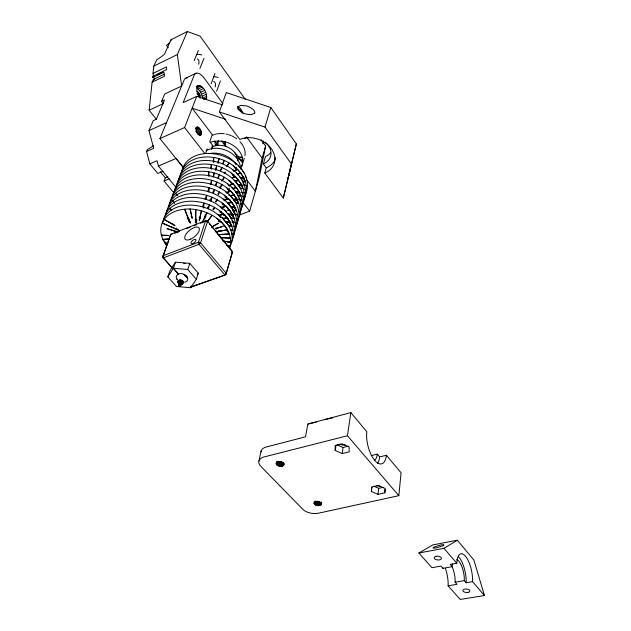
<?xml version="1.0" encoding="UTF-8"?>
<svg xmlns="http://www.w3.org/2000/svg" width="631" height="631" viewBox="0 0 631 631"><rect width="100%" height="100%" fill="white"/><g stroke="black" fill="none" stroke-linecap="round" stroke-linejoin="round"><path stroke-width="0.95" d="M214.997 73.464L211.117 83.718M484.442 595.53L472.587 581.664L472.603 580.039A19.285 7.138 78.8 0 0 465.386 556.124A19.285 7.138 78.8 0 0 456.891 561.677L456.781 563.223L450.258 564.398L452.19 566.677L442.915 568.334L440.966 566.062L431.951 567.687L418.842 553.024L432.898 544.884L457.333 540.223L473.913 560.107L484.442 595.53L460.228 599.45L448.105 585.813L448.152 584.203A19.056 7.446 79.2 0 0 445.352 568.397M472.587 581.664L466.159 582.752L466.191 581.135A19.222 7.217 78.9 0 0 458.303 556.55M203.971 58.241L199.909 68.424M198.371 50.504L194.206 60.639M466.159 582.752L464.298 580.63L464.321 579.865A14.647 5.498 78.9 0 0 456.757 559.555M371.422 491.47L371.588 487.053L378.419 485.515L385.044 488.426L384.8 492.843L378.001 494.349L371.422 491.47L371.943 487.164M448.105 585.813L456.994 584.306L455.117 582.192L455.148 581.435A14.576 5.592 79 0 0 452.19 566.898M452.19 566.677L452.214 566.196A14.647 5.498 78.9 0 1 452.506 563.94M240.632 168.169A21.257 16.303 21.3 0 0 242.651 163.066L242.336 157.348A21.257 16.303 21.3 0 0 225.314 141.849L221.765 141.131L214.8 141.194A21.257 16.303 21.3 0 0 210.115 142.543M442.915 568.334L442.938 567.853M203.624 208.167L204.058 203.056C218.247 207.142 233.107 218.5 233.352 234.48A35.833 25.634 19.5 0 1 231.396 242.241M206.282 199.617L206.652 195.358C220.787 199.428 235.473 210.833 235.655 226.718A35.541 25.626 19.6 0 1 233.699 234.48M208.837 192.037L209.216 187.786C223.279 191.84 237.792 203.292 237.919 219.083A35.265 25.626 19.8 0 1 235.955 226.845M208.451 175.56L208.79 171.79C226.955 174.101 248.543 192.069 240.372 211.929M210.92 168.351L211.275 164.581C229.392 166.876 250.688 184.915 242.533 204.641M213.27 162.191L213.712 157.482C231.79 159.769 252.794 177.871 244.654 197.471M398.824 495.674L347.444 435.753L263.671 457.049A12.312 7.051 11.3 0 0 260.8 466.333L302.659 509.178A11.721 6.42 9.5 0 0 318.513 513.192L398.824 495.674L401.087 472.793L386.44 455.274L379.641 456.907L377.346 454.123L371.17 455.614M156.354 119.267L149.145 110.204L152.11 82.204L164.478 76.256L163.934 72.163L152.592 77.652L152.726 76.343L166.726 69.552L166.379 66.925L153.033 73.409L154.327 79.806M153.033 73.409L153.814 66.097L156.685 59.819L157.434 59.377A18.291 5.868 -37.5 0 0 163.066 55.362L164.502 54.148L171.017 39.729L187.368 31.55L200.074 36.117L245.262 99.28M384.8 492.843L385.178 489.396M377.346 454.123L377.291 454.596A15.759 6.886 76.1 0 1 374.475 460.307M378.001 494.349L378.703 488.315L382.93 487.369M211.243 184.244L211.732 180.332C226.821 184.497 242.982 198.442 239.567 215.581A34.989 25.611 20 0 1 238.179 219.328M168.406 206.913A35.407 25.626 19.7 0 1 218.405 195.91C229.187 201.896 239.125 213.838 236.223 226.9A35.407 25.626 19.7 0 1 235.174 229.929M276.157 463.69C277.08 460.393 283.122 461.506 283.926 464.479C282.98 467.752 276.985 466.648 276.157 463.69L276.504 461.979M386.44 455.274L386.211 456.797A20.76 8.937 76.1 0 1 374.609 460.236A20.76 8.937 76.1 0 1 366.674 433.418L366.832 431.778L350.875 412.595L307.881 424.008L305.53 436.826L265.809 447.119A12.21 7.091 11.3 0 0 260.974 451.914M347.444 435.753L350.875 412.595M342.168 453.579L349.14 451.867L349.188 447.008L342.176 443.861L335.171 445.612L335.211 450.479L342.168 453.579L343.083 447.489L348.288 446.196M171.04 40.676L171.017 39.729M379.641 456.907L379.412 458.421A20.689 9.039 76.1 0 1 377.575 463.32M179.283 284.171L179.078 285.512L179.717 286.324L180.498 279.919L179.827 286.009M335.211 450.479L336.023 445.257M321.14 504.721L321.384 504.224C321.021 501.219 315.5 500.304 314.025 502.883C314.451 505.794 319.152 506.496 321.14 504.721L321.55 502.181M179.74 286.135L180.979 279.998L180.009 286.111L179.559 285.819M319.16 505.628L319.704 502.244M319.988 505.447L320.54 502.063M320.666 505.139L321.076 502.599M317.267 505.565L317.961 501.337M318.229 505.668L318.915 501.44M314.798 504.5L315.358 501.124M315.492 504.958L316.052 501.582M316.328 505.321L317.03 501.093M314.041 503.428L314.325 501.74M314.301 503.98L314.727 501.448M213.57 176.727L214.209 172.997L212.97 177.098M215.841 170.433L216.638 165.779L215.408 169.881M196.288 223.145L196.627 221.41M282.136 466.277L282.98 462.002M282.909 465.993L283.587 462.57M283.493 465.575L283.832 463.864M283.84 465.063L284.179 463.351M280.219 466.388L281.245 461.261M281.213 466.412L282.065 462.137M278.255 465.883L279.115 461.616M279.21 466.206L280.069 461.939M276.339 464.298L276.859 461.742M276.772 464.897L277.466 461.482M277.427 465.433L278.287 461.166M201.297 134.513C201.849 131.619 200.177 127.359 196.982 126.965L196.486 127.257C195.058 130.128 197.195 134.971 200.469 135.373L201.297 134.513L199.499 135.302M261.1 139.759L265.643 146.021L262.133 158.144L255.358 191.225L246.232 179.267M265.643 146.021L258.852 179.038L249.663 211.109L239.551 215.029M206.487 99.382C207.433 94.019 204.357 86.479 198.631 85.366L196.209 86.494M200.13 98.105C200.634 95.47 199.175 92.347 196.746 91.148M179.243 284.202C177.626 289.195 183.171 283.422 183.022 281.158L179.535 286.34L179.094 285.756M258.97 460.945L261.139 451.039M283.311 198.071L296.341 143.963L270.802 107.499L226.277 92.583L219.383 111.955L239.843 139.443L241.705 138.757A22.945 17.881 19.5 0 1 271.125 148.451A22.945 17.881 19.5 0 1 266.511 172.255L264.791 173.052L283.311 198.071L296.341 143.963M289.037 174.053L288.162 177.958L289.834 171.261M289.187 173.383L291.735 162.979L289.874 170.496M179.89 285.985L180.024 279.896L180.024 286.048L178.139 282.286L179.977 286.174L181.452 280.132L179.93 286.222L178.139 282.286L178.991 283.248M190.775 287.279L225.843 274.722L232.555 251.556L207.646 221.189L205.611 220.613L170.725 234.275L162.688 257.243L171.821 267.568M274.895 159.375L275.376 157.632M208.49 208.522L209.5 204.949L207.678 207.528M264.791 173.052L266.266 167.814L267.978 167.018A22.811 17.865 19.6 0 0 275.266 159.288M266.266 167.814L263.348 163.91L265.47 156.496L266.314 156.133A17.234 13.59 19.8 0 0 270.691 152.702M178.896 285.977L182.88 283.666L178.999 286.111L178.865 285.701L181.239 284.045L178.865 285.701L179.338 286.3L183.574 282.538L178.999 286.111M232.555 251.556L225.843 274.722L190.53 286.995M262.756 143.758L263.569 140.973M174.03 192.092L174.945 188.992A34.847 25.611 20.1 0 1 207.536 175.434C225.456 177.792 246.91 195.082 239.559 214.863M175.158 189.229L176.309 185.356A34.713 25.603 20.2 0 1 208.79 171.79L208.924 176.459M176.506 185.624L177.658 181.744A34.579 25.595 20.3 0 1 210.036 168.169L215.431 169.376A34.579 25.595 20.3 0 1 230.165 176.664C239.709 183.542 247.005 196.722 241.46 208.269M177.847 182.043L178.999 178.163A34.445 25.587 20.4 0 1 211.275 164.581L211.393 169.25M179.172 178.486L180.324 174.613A34.311 25.579 20.5 0 1 212.497 161.015L217.845 162.214A34.311 25.579 20.5 0 1 232.453 169.479C241.697 176.246 248.906 188.929 243.874 200.295M180.498 174.961L181.649 171.088A34.184 25.571 20.6 0 1 213.712 157.482L213.822 162.143M181.807 171.458L182.951 167.594A34.05 25.563 20.7 0 1 214.919 153.98C232.973 156.259 253.836 174.385 245.704 193.922M291.27 163.823L264.988 127.091L270.802 107.499M241.918 165.732L244.229 158.286M196.336 279.304L198.292 273.191L189.797 263.387L175.489 262.173L169.936 270.77L167.814 276.851L176.443 286.49L190.578 287.72L196.336 279.304L187.77 269.492L173.383 268.27L167.814 276.851M190.578 287.72L191.146 285.977M187.77 269.492L189.797 263.387M179.93 286.222L181.902 280.33L183.55 282.191M179.654 286.151L181.902 280.33M184.528 282.294C192.558 280.33 183.487 270.951 178.305 274.185L173.383 268.27L175.489 262.173M211.551 149.342L212.836 145.674L209.8 141.699L212.261 134.663L192.147 108.161L225.811 119.338M205.627 153.357L207.157 149.05M237.075 223.074C244.749 205.17 226.679 188.156 210.478 184.039A35.123 25.619 19.9 0 0 171.04 200.232M229.621 248.622C236.396 224.155 205.99 206.858 184.646 209.2A36.125 25.626 19.3 0 0 164.178 219.485L162.191 223.059A36.125 25.626 19.3 0 0 161.37 235.229L162.806 239.433L166.797 245.877M210.273 184.149L211.732 180.332A34.989 25.611 20 0 0 172.429 196.533M173.927 192.912L164.068 181.018L165.322 177.8A25.414 10.112 -38.6 0 0 167.909 176.601M183.313 167.617L159.943 138.568L184.599 127.533L196.762 96.33L222.562 104.935M159.943 138.568L184.299 79.616A13.062 6.073 64.3 0 1 187.636 77.85M163.058 171.198L157.797 173.454L149.847 163.863L146.558 151.479L147.339 149.642L148.127 149.2A19.395 7.217 -38.6 0 0 153.451 145.532M146.558 151.479L153.704 148.309L148.995 130.593L153.27 120.639L156.314 119.243L164.525 99.998L161.536 101.394L163.342 103.705M161.536 101.394L164.715 93.995L181.657 86.013L177.358 54.558L187.368 31.55M179.732 285.906L179.575 279.935C180.103 282.593 180.427 289.96 178.644 282.956L179.078 285.512L179.788 286.3L182.327 280.566L183.447 281.836L179.535 286.34M202.527 222.822L206.905 212.789L202.188 222.412M207.583 191.406L209.216 187.786A35.265 25.626 19.8 0 0 169.652 203.955M205.02 198.986L206.652 195.358A35.541 25.626 19.6 0 0 166.994 210.699M202.417 206.684L204.058 203.056A35.833 25.634 19.5 0 0 163.965 219.154M152.592 77.652L152.726 76.343M179.717 286.324L182.327 280.566M152.11 82.204L153.365 79.482L163.95 74.371M224.06 144.105L225.314 141.849L225.811 146.392L221.765 141.131M219.974 188.346L222.057 184.662L219.351 187.565M216.63 91.235L220.416 80.949M226.884 166.426L229.108 162.956L226.576 166.032M224.557 173.549L225.22 171.979L224.25 173.154M222.199 180.781L224.447 177.311L221.402 180.971M197.243 274.722L198.292 273.191M207.173 222.112L212.111 215.289L207.504 221.118M195.224 222.672L196.793 220.542L195.531 219.73M179.338 286.3L183.447 281.836M169.739 42.845L166.505 45.29L168.264 47.656M218.381 221.394L220.195 219.769M235.087 168.406L236.365 167.475M223.39 143.245L225.314 141.849M228.256 189.986L229.566 189.055M236.01 154.287L237.501 158.649A15.941 12.226 21.3 0 1 237.627 160.802M227.996 214.059L228.304 213.862C232.871 219.627 235.702 227.239 233.943 234.598A35.691 25.626 19.6 0 1 232.555 238.344M225.59 221.86L225.898 221.662C230.496 227.42 233.391 235.04 231.632 242.422A35.975 25.626 19.4 0 1 229.455 247.565M180.277 284.904L179.023 285.78M418.842 553.024L443.956 548.307L457.333 540.223M211.48 227.326L218.515 223.169L212.016 226.616M243.479 177.153L240.301 177.595L243.479 177.153L237.532 169.345L234.906 170.544M232.563 175.118L233.951 174.322M235.3 176.483L232.65 177.682L235.3 176.483L241.31 184.299L238.1 184.741L241.31 184.299M232.681 198.812L229.558 194.829L228.58 195.334M229.132 185.948L233.028 183.731L239.102 191.572L235.868 192.005L239.102 191.572M227.972 189.615L229.384 188.819M178.305 274.185C175.883 274.982 175.623 278.224 177.406 279.817M226.71 193.204L230.725 191.098L236.854 198.954L233.754 199.577L233.391 199.12L236.854 198.954M224.81 197.306L226.261 196.549M198.631 85.366L197.724 85.824C195.405 89.602 197.897 94.39 200.051 97.695M239.764 176.68L242.399 180.711M153.814 66.097L177.358 54.558M224.273 200.595L228.375 198.584L234.574 206.455L231.427 207.047L230.922 206.408L234.574 206.455M235.292 191.193L237.982 195.247M222.333 204.744L223.816 204.026M221.867 208.206L225.993 206.195L232.255 214.075L229.085 214.666L228.58 214.027L232.255 214.075M158.105 74.505L162.459 72.391M219.896 212.41L221.394 211.693M219.414 215.928L223.571 213.925L229.905 221.82L226.71 222.404L226.19 221.765L229.905 221.82M186.035 77.999L196.052 73.235M196.517 86.944L199.743 85.437M149.145 110.204L163.192 103.658M200.997 86.029L196.967 87.906L200.697 92.213L202.709 98.113L206.723 96.267M198.276 88.971L202.299 87.102M199.546 90.438L203.568 88.577M196.951 93.498L198.662 92.702M200.697 92.213L204.712 90.351M197.527 94.382L199.238 93.593M198 95.368L199.719 94.571M196.762 96.33L183.156 102.616L194.348 74.852A13.133 5.994 64.6 0 1 204.255 78.228L222.909 103.61M201.644 94.169L205.659 92.315M198.347 96.377L200.066 95.581M202.33 96.18L206.345 94.327M237.477 156.228L236.925 156.48L242.336 157.348L237.501 158.649L242.793 160.242L240.687 160.471M203.553 99.461L206.779 97.986M148.995 130.593L166.537 122.619M233.423 171.214L237.532 169.345M228.864 185.601L233.028 183.731M212.016 146.037L212.836 145.674M195.791 127.762L197.59 126.957M195.586 128.44L198.284 127.241M196.304 128.992L199.002 127.793M196.107 130.16L199.696 128.566M195.839 131.508L200.327 129.521M196.359 132.573L200.847 130.585M244.481 138.386L245.009 138.15A17.376 13.614 19.6 0 1 248.03 137.313M197.637 133.275L201.226 131.69M197.842 134.34L201.439 132.762M198.765 134.908L201.463 133.725M149.847 163.863L157.016 160.731L158.428 166.063L176.467 187.967M158.428 166.063L176.104 158.42L183.511 167.625M164.068 181.018L169.321 178.802M263.348 163.91L264.192 163.555A17.376 13.614 19.6 0 0 265.391 142.212M240.861 173.123L237.587 174.046L240.49 173.225M236.42 187.525L233.099 188.448L236.049 187.628M174.692 233.249L179.275 231.451M186.61 228.58L190.278 227.144M193.946 225.717L196.691 224.636M200.358 223.2L206.779 220.692M241.949 169.589L238.636 165.819M221.41 226.734L215.912 228.603L223.24 226.158L221.481 226.821M226.198 192.55L230.725 191.098M223.366 215.447L225.015 214.919L225.567 215.605M225.527 221.789L222.349 217.845L213.388 211.346A35.975 25.626 19.4 0 0 162.672 222.238M231.892 215.463L233.557 214.982M223.571 199.719L228.375 198.584M216.488 232.074L226.292 229.921L229.534 233.92L218.287 234.819M221.158 207.323L225.993 206.195M234.062 207.733L235.773 207.331M218.697 215.045L223.571 213.925M307.881 424.008L316.202 422.21M324.342 419.639L332.876 417.809M215.865 231.869L227.507 229.692L221.11 221.789L220.124 222.309L216.883 218.31M216.654 227.933L219.422 227.428M242.73 178.423L244.481 178.123L241.586 178.218M455.117 582.192L464.298 580.63M239.685 185.672L242.328 185.222M238.376 192.731L240.143 192.439L237.209 192.526M235.253 200.208L237.926 199.767M345.149 445.021L342.018 444.965L340.172 444.129M179.63 286.332C179.243 285.496 179.354 283.295 178.47 280.393L179.977 285.827L179.157 280.03L180.009 285.906M166.671 245.42L165.03 243.534L168.059 242.927L166.15 243.274L162.806 239.433L169.416 238.81M245.341 181.334L243.172 181.349L245.341 181.334L242.272 177.319M240.348 185.238L242.217 185.072M243.187 188.495L241.003 188.511L243.187 188.495L240.095 184.473M237.871 191.737L241.003 195.768L238.802 195.784M235.923 199.775L237.816 199.617M238.778 203.15L236.428 202.993L238.778 203.15L235.544 199.017M232.673 207.26L234.59 207.118M233.194 206.432L236.522 210.659L234.401 210.801L234.046 210.352M230.339 214.792L233.249 214.595M162.806 239.433L169.565 238.983M234.227 218.287L232.09 218.429L231.727 217.979L234.227 218.287L230.859 214.059M228.966 222.412L230.922 222.286M231.9 226.04L229.739 226.174L229.384 225.724L231.9 226.04L228.493 221.796M218.5 230.725L220.219 230.623M226.34 230.236L227.815 230.141M218.058 234.535L229.534 233.92M237.303 195.791L241.003 195.768M236.057 154.35L234.519 152.323A15.941 12.226 21.3 0 0 217.916 145.343L214.8 141.194L215.431 145.737L213.144 146.495A15.941 12.226 21.3 0 0 211.764 147.189M379.83 486.217L376.833 485.681M242.517 181.831L244.576 182.13M244.102 185.475L246.39 185.561L243.96 185.285M241.949 192.636L244.252 192.723L241.807 192.447M236.097 199.767L238.021 199.838M239.764 199.909L242.083 200.003L239.614 199.727M171.94 234.322L170.725 234.275L162.688 257.243L172.626 268.136M232.705 210.88L234.653 210.959M220.692 237.745L230.709 238.179L220.471 237.485M235.276 214.8L237.642 214.903L234.842 214.256M230.394 218.429L232.358 218.523M232.192 222.396L235.371 222.538L232.547 221.883M230.654 230.181L233.06 230.291L230.212 229.637M232.05 234.456L233.943 234.598L232.074 234.117M227.823 242.13L229.731 242.272M236.341 199.357L237.974 199.538M232.35 210.147L236.522 210.659M236.207 218.831L237.919 219.083L236.191 218.492M236.791 222.885L232.492 222.238L233.115 223.019M233.927 226.458L235.655 226.718L233.912 226.127M231.616 234.211L233.352 234.48L231.593 233.88M238.439 211.314L240.143 211.574L238.518 211.093M244.954 189.458L246.618 189.726L244.836 189.308M242.817 196.627L244.497 196.896L242.698 196.478M235.899 199.341L237.548 199.601M240.64 203.908L242.336 204.176L240.521 203.758M223.145 241.105L231.017 242.359L222.964 240.876M227.87 241.46L229.747 241.941M227.152 245.459L230.457 246.374L227.057 245.349M178.194 231.9L167.018 228.667L176.83 231.892M219.383 111.955L264.988 127.091M373.789 486.162L378.703 488.315M179.251 285.583L177.926 281.584L179.196 283.011M179.456 285.598L179.859 286.269M337.025 444.776L343.083 447.489M231.088 217.932L224.786 210.044L215.92 203.568A35.691 25.626 19.6 0 0 165.401 215.313M176.483 278.405L177.666 279.714M171.774 210.644L169.873 208.53L171.648 210.636M174.606 202.977L172.72 200.863L174.613 203.127M183.944 274.398L186.776 277.577M184.851 274.848L187.77 278.113M177.989 281.939L178.92 282.98M177.39 195.436L175.521 193.323L177.398 195.586M173.383 268.27L178.549 274.106M443.956 548.307L456.781 563.223M173.683 230.599L174.046 231.017M172.531 223.666L173.501 224.81M176.909 228.808L178.147 230.268M187.218 216.867L189.702 219.848M187.454 218.507L190.53 222.183M188.488 220.732L190.436 223.153L184.646 209.2L189.418 221.931M195.626 218.689L196.817 220.116M195.176 219.414L196.375 220.858M191.035 216.015L192.274 217.506M195.365 221.229L196.604 222.719M160.329 171.75L165.322 177.8M199.128 217.111L200.366 218.618M209.271 223.721L210.509 225.243M211.756 226.758L213.625 229.029M214.871 230.544L231.672 251.02M204.862 215.163L206.021 216.583M216.362 231.159L217.592 232.658M207.449 207.394L208.593 208.806M218.145 214.374L220.803 217.671M220.456 214.643L220.913 215.21M222.349 217.845L228.714 225.74M227.901 218.515L228.39 219.123M219.391 210.462L222.562 214.414M209.989 199.782L211.117 201.179M224.786 210.044L226.363 212.016M220.621 206.582L222.727 209.216M231.869 220.645L233.068 222.144M221.852 202.732L224.991 206.684M222.901 206.913L223.35 207.481M225.685 210.399L226.213 211.062M227.405 207.244L227.949 207.93M230.26 210.841L230.741 211.44M225.306 199.309L225.756 199.869M227.192 202.377L233.423 210.249M223.066 198.923L224.628 200.887M233.596 212.205L235.379 214.461M229.794 199.743L230.189 200.24M232.602 203.308L232.949 203.75M224.273 195.137L227.381 199.073M233.289 199.585L235.718 202.685M225.472 191.382L226.505 192.7M220.385 186.46L220.771 186.942M226.655 187.659L229.747 191.611M227.83 192.029L228.162 192.447M242.627 202.101L249.663 211.109M231.877 187.399L233.423 189.379M227.838 183.96L229.384 185.948M238.692 197.897L239.898 199.443M229.006 180.3L232.082 184.268M184.599 127.533L204.712 153.443M234.172 180.095L237.193 184.015M237.698 184.662L240.206 187.92M231.309 173.06L234.361 177.019M232.453 169.479L233.462 170.796M243.085 183.361L244.268 184.899M236.42 172.902L237.926 174.866M233.58 165.929L236.601 169.881M242.785 171.277L244.56 173.612M234.708 162.404L236.207 164.383M245.238 176.262L246.405 177.792M234.519 152.323L242.651 163.066M246.516 136.903L262.133 158.144M215.731 228.106L216.275 229.156M177.926 281.584L179.796 285.875M179.638 285.543L177.942 281.245L179.535 285.512M179.701 285.575L178.218 280.637L179.867 285.693M231.845 251.674L232.192 252.968M204.681 216.37L205.067 218.279M153.365 79.482L153.507 80.216M176.286 228.075L176.301 229.755M237.603 108.926A4.527 1.996 66.1 0 1 241.76 112.839M237.477 106.71A6.681 2.95 66.1 0 1 242.974 113.477M185.688 275.384A6.026 4.086 18.5 0 1 187.47 277.38M208.893 153.704A21.541 16.335 21 0 1 236.262 164.62M212.718 135.176A21.083 16.28 21.6 0 1 214.201 134.608M214.966 134.364A21.083 16.28 21.6 0 1 216.559 133.969M217.372 133.819A21.083 16.28 21.6 0 1 224.281 133.748M226.048 134.048A21.083 16.28 21.6 0 1 227.799 134.466M228.667 134.719A21.083 16.28 21.6 0 1 231.23 135.657M232.058 136.02A21.083 16.28 21.6 0 1 233.675 136.84M234.456 137.29A21.083 16.28 21.6 0 1 236.688 138.765M239.938 141.652A21.083 16.28 21.6 0 1 243.282 146.337M243.621 147.039A21.083 16.28 21.6 0 1 244.449 149.2M244.654 149.918A21.083 16.28 21.6 0 1 244.954 155.62M206.108 150.557A21.43 16.319 21.1 0 1 224.597 149.744L227.996 151.172A21.43 16.319 21.1 0 1 240.498 169.069M183.692 263.269A8.96 6.136 18.6 0 1 185.183 263.474M236.846 154.563A12.604 9.733 21.5 0 1 236.451 155.77M213.688 81.36A23.599 8.692 -37.4 0 1 215.187 86.92M213.483 76.84A29.499 10.861 -37.4 0 1 218.105 77.581M197.266 58.857A24.002 8.298 -37.4 0 1 198.599 64.244M196.478 54.526A30.004 10.372 -37.4 0 1 201.77 55.031M195.768 209.634L195.46 222.199L195.996 222.853L195.768 209.634M433.15 547.874L435.303 548.055A3.912 0.513 -14 0 0 436.707 547.787L442.568 545.894A9.639 1.254 -14 0 0 443.656 545.279L443.798 544.711L441.779 544.766A3.896 0.505 -14 0 0 440.391 545.034L434.578 546.903A9.678 1.27 -14 0 0 433.481 547.519L433.15 547.874M218.223 140.91L217.916 145.343L215.431 145.737L218.223 140.91M219.036 158.681L218.239 163.326L217.805 162.774L219.036 158.681M201.415 210.888L199.53 220.44L199.191 220.03L201.415 210.888M212.055 197.243L211.038 200.816L210.241 199.814L212.055 197.243M214.564 189.655L213.554 193.228L212.757 192.234L214.564 189.655M207.646 221.189L200.555 242.832L199.017 244.3L163.492 257.803L162.956 255.792L198.473 242.249L200.555 242.832L226.206 273.31L224.715 274.745L199.017 244.3L198.473 242.249L205.611 220.613L207.646 221.189M217.04 182.193L215.905 185.617L215.337 184.899L217.04 182.193M224.218 160.519L222.956 163.76L222.672 163.39L224.218 160.519M221.86 167.633L220.598 170.875L220.314 170.504L221.86 167.633M219.47 174.858L218.2 178.1L217.916 177.729L219.47 174.858M219.627 192.132L218.421 194.522L217.892 193.843L219.627 192.132M217.167 199.719L215.952 202.109L215.416 201.439L217.167 199.719M214.658 207.441L213.444 209.831L212.899 209.153L214.658 207.441M254.561 113.32L251.17 114.668L246.405 114.124A12.036 7.146 18.7 0 1 243.101 112.949L239.204 110.409L237.729 107.735A4.89 2.91 18.5 0 1 238.092 106.639L240.845 105.377L246.264 105.874A12.123 7.256 18.6 0 1 249.537 107.041L253.402 109.557L254.9 112.215A4.882 2.91 18.8 0 1 254.561 113.32M237.264 180.797L235.363 181.192L237.264 180.797M234.148 194.9L230.954 196.012L230.575 195.523L234.148 194.9M231.837 202.393L228.588 203.45L228.059 202.788L231.837 202.393M229.495 210.005L227.783 210.186L229.495 210.005M227.105 217.75L223.808 218.799L223.271 218.137L227.105 217.75M436.439 556.25L436.116 556.305A3.628 1.885 5.6 0 0 435.8 559.523A3.628 1.885 5.6 0 0 441.408 558.545A3.628 1.885 5.6 0 0 436.439 556.25M467.934 592.406L467.618 592.454A3.502 1.735 4.9 0 1 462.902 590.308A3.502 1.735 4.9 0 1 468.376 589.457A3.502 1.735 4.9 0 1 467.934 592.406M168.398 235.45L161.37 235.229L168.398 235.45M178.407 229.755L162.191 223.059L178.991 230.441L178.407 229.755M174.495 225.157L164.178 219.485L175.024 225.772L174.495 225.157M192.116 218.184L190.136 209.066L192.116 218.184M192.968 243.471A3.013 1.38 -39.6 0 0 195.823 239.662A3.013 1.38 -39.6 0 0 191.603 241.499A3.013 1.38 -39.6 0 0 192.968 243.471M190.625 239.149A8.929 4.038 -39.5 0 0 199.025 227.933A8.929 4.038 -39.5 0 0 186.524 233.462A8.929 4.038 -39.5 0 0 190.625 239.149"/></g></svg>
